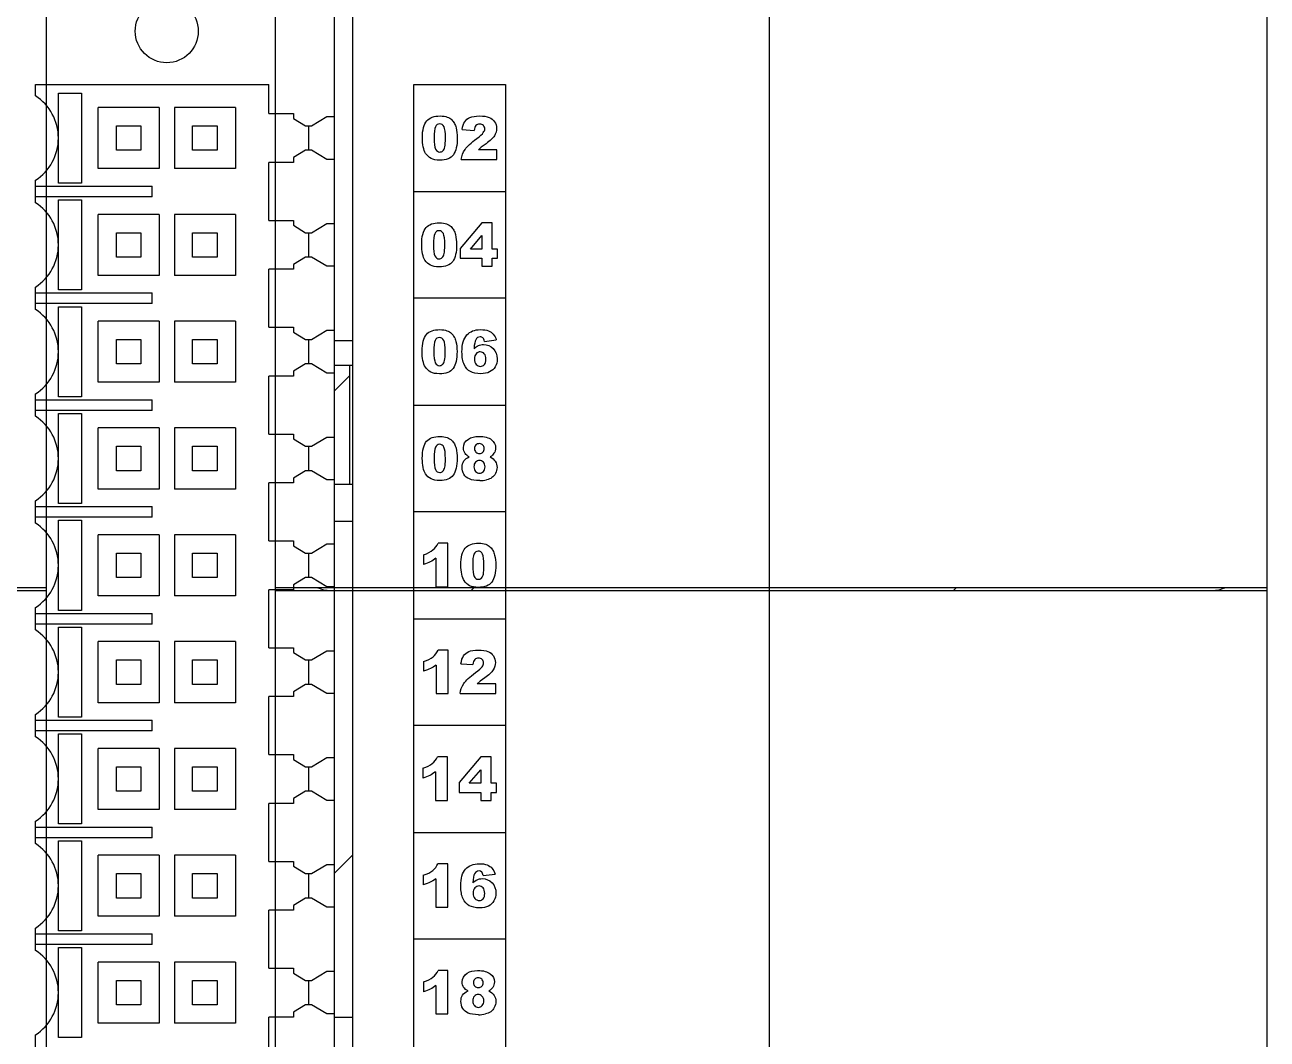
# Model space of a CAD drawing. Header units: millimetres. Extents: x 40 to 522, y -286 to 20.
# Drawn here: x 473.54 to 514.25, y -192.9 to -159.67 of the extents above; entities that cross this region are included whole.
import ezdxf

# ---------------------------------------------------------------- set-up
doc = ezdxf.new("R2010")
doc.units = ezdxf.units.MM

# ---------------------------------------------------------------- blocks, each defined once
blk = doc.blocks.new('MOD_AIV716')
at = {"linetype": 'Continuous'}
for p, q in [((135.935, 32.122), (135.935, 118.022)), ((121.685, 41.872), (121.685, 111.872)), ((122.285, 42.272), (122.285, 111.472)), ((111.885, 108.005), (111.885, 108.372)), ((111.885, 108.372), (119.535, 108.372)), ((119.535, 107.422), (119.535, 108.372)), ((124.285, 45.372), (124.285, 108.372)), ((124.285, 108.372), (127.285, 108.372)), ((127.285, 108.372), (127.285, 45.372)), ((112.635, 106.626), (112.635, 108.097)), ((112.635, 108.097), (113.387, 108.097)), ((113.387, 108.097), (113.387, 105.147)), ((113.935, 105.622), (113.935, 107.622)), ((115.935, 107.622), (113.935, 107.622)), ((115.935, 107.622), (115.935, 105.622)), ((116.435, 107.622), (116.435, 105.622)), ((118.435, 107.622), (116.435, 107.622)), ((118.435, 107.622), (118.435, 105.622)), ((119.535, 107.422), (120.335, 107.422)), ((120.335, 107.422), (120.335, 107.264)), ((120.335, 107.264), (120.738, 107.022)), ((120.935, 107.022), (121.435, 107.323)), ((121.435, 107.323), (121.685, 107.323)), ((114.535, 106.222), (114.535, 107.022)), ((114.535, 107.022), (115.335, 107.022)), ((115.335, 107.022), (115.335, 106.222)), ((117.035, 106.222), (117.035, 107.022)), ((117.035, 107.022), (117.835, 107.022)), ((117.835, 107.022), (117.835, 106.222)), ((120.738, 107.022), (120.935, 107.022)), ((120.835, 107.022), (120.835, 106.222)), ((125.868, 106.899), (126.258, 106.868)), ((112.635, 105.147), (112.635, 106.618)), ((126.492, 106.324), (126.399, 106.239)), ((126.649, 106.438), (126.492, 106.324)), ((115.335, 106.222), (114.535, 106.222)), ((117.835, 106.222), (117.035, 106.222)), ((120.738, 106.222), (120.335, 105.98)), ((120.335, 105.98), (120.335, 105.822)), ((120.935, 106.222), (120.738, 106.222)), ((121.435, 105.922), (120.935, 106.222)), ((121.685, 105.922), (121.435, 105.922)), ((125.84, 105.922), (127.007, 105.922)), ((127.007, 106.239), (126.399, 106.239)), ((127.007, 105.922), (127.007, 106.239)), ((115.935, 105.622), (113.935, 105.622)), ((118.435, 105.622), (116.435, 105.622)), ((119.535, 103.922), (119.535, 105.822)), ((120.335, 105.822), (119.535, 105.822)), ((111.885, 104.505), (111.885, 105.239)), ((111.885, 105.047), (115.71, 105.047)), ((113.387, 105.147), (112.635, 105.147)), ((115.71, 104.697), (115.71, 105.047)), ((115.71, 104.697), (111.885, 104.697)), ((124.285, 104.872), (127.285, 104.872)), ((112.635, 103.126), (112.635, 104.597)), ((112.635, 104.597), (113.387, 104.597)), ((113.387, 104.597), (113.387, 101.647)), ((113.935, 102.122), (113.935, 104.122)), ((115.935, 104.122), (113.935, 104.122)), ((115.935, 104.122), (115.935, 102.122)), ((116.435, 104.122), (116.435, 102.122)), ((118.435, 104.122), (116.435, 104.122)), ((118.435, 104.122), (118.435, 102.122)), ((119.535, 103.922), (120.335, 103.922)), ((120.335, 103.922), (120.335, 103.764)), ((120.935, 103.522), (121.435, 103.823)), ((121.435, 103.823), (121.685, 103.823)), ((126.514, 103.846), (125.806, 103.004)), ((126.853, 103.846), (126.514, 103.846)), ((126.853, 102.986), (126.853, 103.846)), ((114.535, 102.722), (114.535, 103.522)), ((114.535, 103.522), (115.335, 103.522)), ((115.335, 103.522), (115.335, 102.722)), ((117.035, 102.722), (117.035, 103.522)), ((117.035, 103.522), (117.835, 103.522)), ((117.835, 103.522), (117.835, 102.722)), ((120.335, 103.764), (120.738, 103.522)), ((120.738, 103.522), (120.935, 103.522)), ((120.835, 103.522), (120.835, 102.722)), ((126.139, 102.986), (126.514, 103.426)), ((126.514, 103.426), (126.514, 102.986)), ((112.635, 101.647), (112.635, 103.118)), ((115.335, 102.722), (114.535, 102.722)), ((117.835, 102.722), (117.035, 102.722)), ((120.738, 102.722), (120.335, 102.48)), ((120.935, 102.722), (120.738, 102.722)), ((121.435, 102.422), (120.935, 102.722)), ((125.806, 103.004), (125.806, 102.684)), ((125.806, 102.684), (126.514, 102.684)), ((126.514, 102.986), (126.139, 102.986)), ((126.514, 102.684), (126.514, 102.422)), ((127.029, 102.986), (126.853, 102.986)), ((126.853, 102.422), (126.853, 102.684)), ((126.853, 102.684), (127.029, 102.684)), ((127.029, 102.684), (127.029, 102.986)), ((119.535, 100.422), (119.535, 102.322)), ((120.335, 102.322), (119.535, 102.322)), ((120.335, 102.48), (120.335, 102.322)), ((121.685, 102.422), (121.435, 102.422)), ((126.514, 102.422), (126.853, 102.422)), ((115.935, 102.122), (113.935, 102.122)), ((118.435, 102.122), (116.435, 102.122)), ((111.885, 101.005), (111.885, 101.739)), ((111.885, 101.547), (115.71, 101.547)), ((113.387, 101.647), (112.635, 101.647)), ((115.71, 101.197), (115.71, 101.547)), ((115.71, 101.197), (111.885, 101.197)), ((112.635, 99.626), (112.635, 101.097)), ((112.635, 101.097), (113.387, 101.097)), ((113.387, 101.097), (113.387, 98.147)), ((127.285, 101.372), (124.285, 101.372)), ((113.935, 98.622), (113.935, 100.622)), ((115.935, 100.622), (113.935, 100.622)), ((115.935, 100.622), (115.935, 98.622)), ((116.435, 100.622), (116.435, 98.622)), ((118.435, 100.622), (116.435, 100.622)), ((118.435, 100.622), (118.435, 98.622)), ((119.535, 100.422), (120.335, 100.422)), ((120.335, 100.422), (120.335, 100.264)), ((120.335, 100.264), (120.738, 100.022)), ((120.935, 100.022), (121.435, 100.323)), ((121.435, 100.323), (121.685, 100.323)), ((114.535, 99.222), (114.535, 100.022)), ((114.535, 100.022), (115.335, 100.022)), ((115.335, 100.022), (115.335, 99.222)), ((117.035, 99.222), (117.035, 100.022)), ((117.035, 100.022), (117.835, 100.022)), ((117.835, 100.022), (117.835, 99.222)), ((120.738, 100.022), (120.935, 100.022)), ((120.835, 100.022), (120.835, 99.222)), ((122.285, 99.982), (121.685, 99.982)), ((126.599, 99.96), (126.986, 100.007)), ((112.635, 98.147), (112.635, 99.618)), ((115.335, 99.222), (114.535, 99.222)), ((117.835, 99.222), (117.035, 99.222)), ((120.738, 99.222), (120.335, 98.98)), ((120.335, 98.98), (120.335, 98.822)), ((120.935, 99.222), (120.738, 99.222)), ((121.435, 98.922), (120.935, 99.222)), ((121.685, 99.182), (122.285, 99.182)), ((122.185, 95.282), (122.185, 99.182)), ((115.935, 98.622), (113.935, 98.622)), ((118.435, 98.622), (116.435, 98.622)), ((119.535, 96.922), (119.535, 98.822)), ((120.335, 98.822), (119.535, 98.822)), ((121.685, 98.922), (121.435, 98.922)), ((121.685, 98.338), (122.185, 98.838)), ((111.885, 97.505), (111.885, 98.239)), ((113.387, 98.147), (112.635, 98.147)), ((111.885, 98.047), (115.71, 98.047)), ((115.71, 97.697), (115.71, 98.047)), ((124.285, 97.872), (127.285, 97.872)), ((115.71, 97.697), (111.885, 97.697)), ((112.635, 96.126), (112.635, 97.597)), ((112.635, 97.597), (113.387, 97.597)), ((113.387, 97.597), (113.387, 94.647)), ((113.935, 95.122), (113.935, 97.122)), ((115.935, 97.122), (113.935, 97.122)), ((115.935, 97.122), (115.935, 95.122)), ((116.435, 97.122), (116.435, 95.122)), ((118.435, 97.122), (116.435, 97.122)), ((118.435, 97.122), (118.435, 95.122)), ((119.535, 96.922), (120.335, 96.922)), ((120.335, 96.922), (120.335, 96.764)), ((114.535, 95.722), (114.535, 96.522)), ((114.535, 96.522), (115.335, 96.522)), ((115.335, 96.522), (115.335, 95.722)), ((117.035, 95.722), (117.035, 96.522)), ((117.035, 96.522), (117.835, 96.522)), ((117.835, 96.522), (117.835, 95.722)), ((120.335, 96.764), (120.738, 96.522)), ((120.738, 96.522), (120.935, 96.522)), ((120.835, 96.522), (120.835, 95.722)), ((120.935, 96.522), (121.435, 96.823)), ((121.435, 96.823), (121.685, 96.823)), ((112.635, 94.647), (112.635, 96.118)), ((115.335, 95.722), (114.535, 95.722)), ((117.835, 95.722), (117.035, 95.722)), ((120.738, 95.722), (120.335, 95.48)), ((120.935, 95.722), (120.738, 95.722)), ((121.435, 95.422), (120.935, 95.722)), ((119.535, 93.422), (119.535, 95.322)), ((120.335, 95.322), (119.535, 95.322)), ((120.335, 95.48), (120.335, 95.322)), ((121.685, 95.422), (121.435, 95.422)), ((121.685, 95.282), (122.285, 95.282)), ((115.935, 95.122), (113.935, 95.122)), ((118.435, 95.122), (116.435, 95.122)), ((111.885, 94.005), (111.885, 94.739)), ((111.885, 94.547), (115.71, 94.547)), ((113.387, 94.647), (112.635, 94.647)), ((115.71, 94.197), (115.71, 94.547)), ((115.71, 94.197), (111.885, 94.197)), ((112.635, 92.626), (112.635, 94.097)), ((112.635, 94.097), (113.387, 94.097)), ((113.387, 94.097), (113.387, 91.147)), ((121.685, 94.072), (122.285, 94.072)), ((127.285, 94.372), (124.285, 94.372)), ((113.935, 91.622), (113.935, 93.622)), ((115.935, 93.622), (113.935, 93.622)), ((115.935, 93.622), (115.935, 91.622)), ((116.435, 93.622), (116.435, 91.622)), ((118.435, 93.622), (116.435, 93.622)), ((118.435, 93.622), (118.435, 91.622)), ((119.535, 93.422), (120.335, 93.422)), ((120.335, 93.422), (120.335, 93.264)), ((120.335, 93.264), (120.738, 93.022)), ((120.935, 93.022), (121.435, 93.323)), ((121.435, 93.323), (121.685, 93.323)), ((125.403, 93.346), (125.081, 93.346)), ((125.403, 91.922), (125.403, 93.346)), ((114.535, 92.222), (114.535, 93.022)), ((114.535, 93.022), (115.335, 93.022)), ((115.335, 93.022), (115.335, 92.222)), ((117.035, 92.222), (117.035, 93.022)), ((117.035, 93.022), (117.835, 93.022)), ((117.835, 93.022), (117.835, 92.222)), ((120.738, 93.022), (120.935, 93.022)), ((120.835, 93.022), (120.835, 92.222)), ((124.601, 92.971), (124.601, 92.652)), ((125.009, 92.855), (125.009, 91.922)), ((112.635, 91.147), (112.635, 92.618)), ((115.335, 92.222), (114.535, 92.222)), ((117.835, 92.222), (117.035, 92.222)), ((120.738, 92.222), (120.335, 91.98)), ((120.935, 92.222), (120.738, 92.222)), ((121.435, 91.922), (120.935, 92.222)), ((115.935, 91.622), (113.935, 91.622)), ((118.435, 91.622), (116.435, 91.622)), ((119.535, 89.922), (119.535, 91.822)), ((120.335, 91.822), (119.535, 91.822)), ((120.335, 91.98), (120.335, 91.822)), ((121.685, 91.922), (121.435, 91.922)), ((125.009, 91.922), (125.403, 91.922)), ((111.885, 90.505), (111.885, 91.239)), ((111.885, 91.047), (115.71, 91.047)), ((113.387, 91.147), (112.635, 91.147)), ((115.71, 90.697), (115.71, 91.047)), ((124.285, 90.872), (127.285, 90.872)), ((115.71, 90.697), (111.885, 90.697)), ((112.635, 89.126), (112.635, 90.597)), ((112.635, 90.597), (113.387, 90.597)), ((113.387, 90.597), (113.387, 87.647)), ((113.935, 88.122), (113.935, 90.122)), ((115.935, 90.122), (113.935, 90.122)), ((115.935, 90.122), (115.935, 88.122)), ((116.435, 90.122), (116.435, 88.122)), ((118.435, 90.122), (116.435, 90.122)), ((118.435, 90.122), (118.435, 88.122)), ((119.535, 89.922), (120.335, 89.922)), ((120.335, 89.922), (120.335, 89.764)), ((120.335, 89.764), (120.738, 89.522)), ((120.935, 89.522), (121.435, 89.823)), ((121.435, 89.823), (121.685, 89.823)), ((125.406, 89.846), (125.084, 89.846)), ((125.406, 88.422), (125.406, 89.846)), ((114.535, 88.722), (114.535, 89.522)), ((114.535, 89.522), (115.335, 89.522)), ((115.335, 89.522), (115.335, 88.722)), ((117.035, 88.722), (117.035, 89.522)), ((117.035, 89.522), (117.835, 89.522)), ((117.835, 89.522), (117.835, 88.722)), ((120.738, 89.522), (120.935, 89.522)), ((120.835, 89.522), (120.835, 88.722)), ((124.603, 89.471), (124.603, 89.152)), ((125.012, 89.355), (125.012, 88.422)), ((125.829, 89.399), (126.218, 89.368)), ((112.635, 87.647), (112.635, 89.118)), ((126.453, 88.824), (126.36, 88.739)), ((126.61, 88.938), (126.453, 88.824)), ((115.335, 88.722), (114.535, 88.722)), ((117.835, 88.722), (117.035, 88.722)), ((120.738, 88.722), (120.335, 88.48)), ((120.335, 88.48), (120.335, 88.322)), ((120.935, 88.722), (120.738, 88.722)), ((121.435, 88.422), (120.935, 88.722)), ((121.685, 88.422), (121.435, 88.422)), ((125.012, 88.422), (125.406, 88.422)), ((125.8, 88.422), (126.967, 88.422)), ((126.967, 88.739), (126.36, 88.739)), ((126.967, 88.422), (126.967, 88.739)), ((115.935, 88.122), (113.935, 88.122)), ((118.435, 88.122), (116.435, 88.122)), ((119.535, 86.422), (119.535, 88.322)), ((120.335, 88.322), (119.535, 88.322)), ((111.885, 87.005), (111.885, 87.739)), ((111.885, 87.547), (115.71, 87.547)), ((113.387, 87.647), (112.635, 87.647)), ((115.71, 87.197), (115.71, 87.547)), ((115.71, 87.197), (111.885, 87.197)), ((127.285, 87.372), (124.285, 87.372)), ((112.635, 85.626), (112.635, 87.097)), ((112.635, 87.097), (113.387, 87.097)), ((113.387, 87.097), (113.387, 84.147)), ((113.935, 84.622), (113.935, 86.622)), ((115.935, 86.622), (113.935, 86.622)), ((115.935, 86.622), (115.935, 84.622)), ((116.435, 86.622), (116.435, 84.622)), ((118.435, 86.622), (116.435, 86.622)), ((118.435, 86.622), (118.435, 84.622)), ((119.535, 86.422), (120.335, 86.422)), ((120.335, 86.422), (120.335, 86.264)), ((120.935, 86.022), (121.435, 86.323)), ((121.435, 86.323), (121.685, 86.323)), ((125.383, 86.346), (125.061, 86.346)), ((125.383, 84.922), (125.383, 86.346)), ((126.475, 86.346), (125.766, 85.504)), ((126.814, 86.346), (126.475, 86.346)), ((126.814, 85.486), (126.814, 86.346)), ((114.535, 85.222), (114.535, 86.022)), ((114.535, 86.022), (115.335, 86.022)), ((115.335, 86.022), (115.335, 85.222)), ((117.035, 85.222), (117.035, 86.022)), ((117.035, 86.022), (117.835, 86.022)), ((117.835, 86.022), (117.835, 85.222)), ((120.335, 86.264), (120.738, 86.022)), ((120.738, 86.022), (120.935, 86.022)), ((120.835, 86.022), (120.835, 85.222)), ((124.581, 85.971), (124.581, 85.652)), ((126.099, 85.486), (126.475, 85.926)), ((126.475, 85.926), (126.475, 85.486)), ((112.635, 84.147), (112.635, 85.618)), ((124.99, 85.855), (124.99, 84.922)), ((125.766, 85.504), (125.766, 85.184)), ((115.335, 85.222), (114.535, 85.222)), ((117.835, 85.222), (117.035, 85.222)), ((120.738, 85.222), (120.335, 84.98)), ((120.935, 85.222), (120.738, 85.222)), ((121.435, 84.922), (120.935, 85.222)), ((125.766, 85.184), (126.475, 85.184)), ((126.475, 85.486), (126.099, 85.486)), ((126.475, 85.184), (126.475, 84.922)), ((126.989, 85.486), (126.814, 85.486)), ((126.814, 85.184), (126.989, 85.184)), ((126.814, 84.922), (126.814, 85.184)), ((126.989, 85.184), (126.989, 85.486)), ((120.335, 84.822), (119.535, 84.822)), ((119.535, 82.922), (119.535, 84.822)), ((120.335, 84.98), (120.335, 84.822)), ((121.685, 84.922), (121.435, 84.922)), ((124.99, 84.922), (125.383, 84.922)), ((126.475, 84.922), (126.814, 84.922)), ((115.935, 84.622), (113.935, 84.622)), ((118.435, 84.622), (116.435, 84.622)), ((111.885, 83.505), (111.885, 84.239)), ((111.885, 84.047), (115.71, 84.047)), ((113.387, 84.147), (112.635, 84.147)), ((115.71, 83.697), (115.71, 84.047)), ((124.285, 83.872), (127.285, 83.872)), ((115.71, 83.697), (111.885, 83.697)), ((112.635, 82.126), (112.635, 83.597)), ((112.635, 83.597), (113.387, 83.597)), ((113.387, 83.597), (113.387, 80.647)), ((113.935, 81.122), (113.935, 83.122)), ((115.935, 83.122), (113.935, 83.122)), ((115.935, 83.122), (115.935, 81.122)), ((116.435, 83.122), (116.435, 81.122)), ((118.435, 83.122), (116.435, 83.122)), ((118.435, 83.122), (118.435, 81.122)), ((121.685, 82.533), (122.285, 83.133)), ((119.535, 82.922), (120.335, 82.922)), ((120.335, 82.922), (120.335, 82.764)), ((120.335, 82.764), (120.738, 82.522)), ((120.935, 82.522), (121.435, 82.823)), ((121.435, 82.823), (121.685, 82.823)), ((125.397, 82.846), (125.075, 82.846)), ((125.397, 81.422), (125.397, 82.846)), ((114.535, 82.522), (115.335, 82.522)), ((114.535, 81.722), (114.535, 82.522)), ((115.335, 82.522), (115.335, 81.722)), ((117.035, 82.522), (117.835, 82.522)), ((117.035, 81.722), (117.035, 82.522)), ((117.835, 82.522), (117.835, 81.722)), ((120.738, 82.522), (120.935, 82.522)), ((120.835, 82.522), (120.835, 81.722)), ((124.595, 82.471), (124.595, 82.152)), ((125.004, 82.355), (125.004, 81.422)), ((126.559, 82.46), (126.946, 82.507)), ((112.635, 80.647), (112.635, 82.118)), ((115.335, 81.722), (114.535, 81.722)), ((117.835, 81.722), (117.035, 81.722)), ((120.738, 81.722), (120.335, 81.48)), ((120.335, 81.48), (120.335, 81.322)), ((120.935, 81.722), (120.738, 81.722)), ((121.435, 81.422), (120.935, 81.722)), ((115.935, 81.122), (113.935, 81.122)), ((118.435, 81.122), (116.435, 81.122)), ((120.335, 81.322), (119.535, 81.322)), ((119.535, 79.422), (119.535, 81.322)), ((121.685, 81.422), (121.435, 81.422)), ((125.004, 81.422), (125.397, 81.422)), ((111.885, 80.005), (111.885, 80.739)), ((113.387, 80.647), (112.635, 80.647)), ((111.885, 80.547), (115.71, 80.547)), ((115.71, 80.197), (115.71, 80.547)), ((127.285, 80.372), (124.285, 80.372)), ((115.71, 80.197), (111.885, 80.197)), ((112.635, 80.097), (113.387, 80.097)), ((112.635, 78.626), (112.635, 80.097)), ((113.387, 80.097), (113.387, 77.147)), ((115.935, 79.622), (113.935, 79.622)), ((113.935, 77.622), (113.935, 79.622)), ((115.935, 79.622), (115.935, 77.622)), ((118.435, 79.622), (116.435, 79.622)), ((116.435, 79.622), (116.435, 77.622)), ((118.435, 79.622), (118.435, 77.622)), ((119.535, 79.422), (120.335, 79.422)), ((120.335, 79.422), (120.335, 79.264)), ((114.535, 79.022), (115.335, 79.022)), ((114.535, 78.222), (114.535, 79.022)), ((115.335, 79.022), (115.335, 78.222)), ((117.035, 79.022), (117.835, 79.022)), ((117.035, 78.222), (117.035, 79.022)), ((117.835, 79.022), (117.835, 78.222)), ((120.335, 79.264), (120.738, 79.022)), ((120.738, 79.022), (120.935, 79.022)), ((120.835, 79.022), (120.835, 78.222)), ((120.935, 79.022), (121.435, 79.323)), ((121.435, 79.323), (121.685, 79.323)), ((125.403, 79.346), (125.081, 79.346)), ((125.403, 77.922), (125.403, 79.346)), ((112.635, 77.147), (112.635, 78.618)), ((124.601, 78.971), (124.601, 78.652)), ((125.009, 78.855), (125.009, 77.922)), ((115.335, 78.222), (114.535, 78.222)), ((117.835, 78.222), (117.035, 78.222)), ((120.738, 78.222), (120.335, 77.98)), ((120.935, 78.222), (120.738, 78.222)), ((121.435, 77.922), (120.935, 78.222)), ((120.335, 77.822), (119.535, 77.822)), ((119.535, 75.922), (119.535, 77.822)), ((120.335, 77.98), (120.335, 77.822)), ((121.685, 77.922), (121.435, 77.922)), ((121.685, 77.822), (122.285, 77.822)), ((121.685, 77.822), (122.285, 77.822)), ((125.009, 77.922), (125.403, 77.922)), ((115.935, 77.622), (113.935, 77.622)), ((118.435, 77.622), (116.435, 77.622)), ((111.885, 76.505), (111.885, 77.239)), ((113.387, 77.147), (112.635, 77.147))]:
    blk.add_line(p, q, dxfattribs=at)
blk.add_circle((116.185, 110.122), 1.033, dxfattribs=at)
for centre, radius, start, end in [((110.985, 106.622), 1.65, 303.0557, 56.9443), ((110.985, 103.122), 1.65, 303.0557, 56.9443), ((110.985, 99.622), 1.65, 303.0557, 56.9443), ((110.985, 96.122), 1.65, 303.0557, 56.9443), ((126.445, 96.469), 1.071, 270.0061, 282.0044), ((110.985, 92.622), 1.65, 303.0557, 56.9443), ((110.985, 89.122), 1.65, 303.0557, 56.9443), ((110.985, 85.622), 1.65, 303.0557, 56.9443), ((110.985, 82.122), 1.65, 303.0557, 56.9443), ((110.985, 78.622), 1.65, 303.0557, 56.9443), ((126.405, 78.969), 1.071, 270.0061, 282.0044)]:
    blk.add_arc(centre, radius, start, end, dxfattribs=at)
for points in [[(124.564, 106.628), (124.564, 106.894), (124.612, 107.08), (124.707, 107.187)], [(124.707, 107.187), (124.803, 107.293), (124.949, 107.346), (125.145, 107.346)], [(125.132, 107.087), (125.067, 107.087), (125.021, 107.054), (124.993, 106.989)], [(125.273, 106.991), (125.242, 107.055), (125.195, 107.087), (125.132, 107.087)], [(125.145, 107.346), (125.239, 107.346), (125.316, 107.334), (125.377, 107.311)], [(125.377, 107.311), (125.438, 107.288), (125.487, 107.257), (125.526, 107.22)], [(125.526, 107.22), (125.564, 107.183), (125.593, 107.144), (125.615, 107.103)], [(125.615, 107.103), (125.637, 107.062), (125.655, 107.014), (125.669, 106.96)], [(125.868, 106.899), (125.884, 107.008), (125.911, 107.094), (125.952, 107.156)], [(125.952, 107.156), (125.992, 107.216), (126.05, 107.264), (126.124, 107.297)], [(126.124, 107.297), (126.199, 107.329), (126.301, 107.346), (126.433, 107.346)], [(126.443, 107.08), (126.394, 107.08), (126.353, 107.064), (126.321, 107.033)], [(126.433, 107.346), (126.569, 107.346), (126.675, 107.33), (126.752, 107.299)], [(126.562, 107.034), (126.53, 107.065), (126.491, 107.08), (126.443, 107.08)], [(126.752, 107.299), (126.828, 107.268), (126.887, 107.22), (126.931, 107.155)], [(126.931, 107.155), (126.975, 107.09), (126.997, 107.019), (126.997, 106.939)], [(124.993, 106.989), (124.964, 106.924), (124.95, 106.803), (124.95, 106.627)], [(125.321, 106.617), (125.321, 106.802), (125.305, 106.927), (125.273, 106.991)], [(125.669, 106.96), (125.695, 106.854), (125.708, 106.746), (125.708, 106.633)], [(126.321, 107.033), (126.289, 107.002), (126.268, 106.946), (126.258, 106.868)], [(126.343, 106.607), (126.457, 106.691), (126.529, 106.756), (126.561, 106.8)], [(126.561, 106.8), (126.593, 106.844), (126.609, 106.885), (126.609, 106.925)], [(126.609, 106.925), (126.609, 106.967), (126.593, 107.003), (126.562, 107.034)], [(126.922, 106.694), (126.872, 106.616), (126.781, 106.531), (126.649, 106.438)], [(126.997, 106.939), (126.997, 106.853), (126.971, 106.771), (126.922, 106.694)], [(124.592, 106.331), (124.572, 106.421), (124.564, 106.519), (124.564, 106.628)], [(124.67, 106.12), (124.636, 106.172), (124.611, 106.241), (124.592, 106.331)], [(124.95, 106.627), (124.95, 106.449), (124.965, 106.326), (124.996, 106.261)], [(125.236, 106.205), (125.265, 106.233), (125.287, 106.277), (125.3, 106.337)], [(125.3, 106.337), (125.313, 106.396), (125.321, 106.49), (125.321, 106.617)], [(125.708, 106.633), (125.708, 106.379), (125.665, 106.193), (125.579, 106.075)], [(125.961, 106.247), (126.029, 106.348), (126.156, 106.469), (126.343, 106.607)], [(124.849, 105.955), (124.777, 105.992), (124.717, 106.048), (124.67, 106.12)], [(125.135, 105.899), (125.016, 105.899), (124.922, 105.918), (124.849, 105.955)], [(124.996, 106.261), (125.028, 106.196), (125.074, 106.164), (125.134, 106.164)], [(125.134, 106.164), (125.173, 106.164), (125.207, 106.177), (125.236, 106.205)], [(125.579, 106.075), (125.493, 105.957), (125.345, 105.899), (125.135, 105.899)], [(125.84, 105.922), (125.853, 106.037), (125.893, 106.146), (125.961, 106.247)], [(124.685, 103.687), (124.78, 103.793), (124.926, 103.846), (125.123, 103.846)], [(125.123, 103.846), (125.217, 103.846), (125.294, 103.834), (125.355, 103.811)], [(124.541, 103.128), (124.541, 103.394), (124.589, 103.58), (124.685, 103.687)], [(124.97, 103.489), (124.942, 103.424), (124.927, 103.303), (124.927, 103.127)], [(125.11, 103.587), (125.045, 103.587), (124.999, 103.554), (124.97, 103.489)], [(125.251, 103.491), (125.219, 103.555), (125.173, 103.587), (125.11, 103.587)], [(125.299, 103.117), (125.299, 103.302), (125.282, 103.427), (125.251, 103.491)], [(125.355, 103.811), (125.415, 103.788), (125.465, 103.757), (125.503, 103.72)], [(125.503, 103.72), (125.541, 103.683), (125.571, 103.644), (125.593, 103.603)], [(125.593, 103.603), (125.615, 103.562), (125.633, 103.514), (125.646, 103.46)], [(125.646, 103.46), (125.672, 103.354), (125.685, 103.246), (125.685, 103.133)], [(124.569, 102.831), (124.55, 102.921), (124.541, 103.019), (124.541, 103.128)], [(124.927, 103.127), (124.927, 102.949), (124.942, 102.826), (124.974, 102.761)], [(125.278, 102.837), (125.291, 102.896), (125.299, 102.99), (125.299, 103.117)], [(125.685, 103.133), (125.685, 102.879), (125.642, 102.693), (125.557, 102.575)], [(124.648, 102.62), (124.614, 102.672), (124.588, 102.741), (124.569, 102.831)], [(124.827, 102.455), (124.754, 102.492), (124.694, 102.548), (124.648, 102.62)], [(124.974, 102.761), (125.006, 102.696), (125.051, 102.664), (125.112, 102.664)], [(125.112, 102.664), (125.151, 102.664), (125.185, 102.677), (125.214, 102.705)], [(125.214, 102.705), (125.242, 102.733), (125.264, 102.777), (125.278, 102.837)], [(125.112, 102.399), (124.994, 102.399), (124.9, 102.418), (124.827, 102.455)], [(125.557, 102.575), (125.471, 102.457), (125.323, 102.399), (125.112, 102.399)], [(124.555, 99.628), (124.555, 99.894), (124.603, 100.08), (124.699, 100.187)], [(124.699, 100.187), (124.794, 100.293), (124.94, 100.346), (125.137, 100.346)], [(125.137, 100.346), (125.23, 100.346), (125.308, 100.334), (125.369, 100.311)], [(125.369, 100.311), (125.429, 100.288), (125.479, 100.257), (125.517, 100.22)], [(125.517, 100.22), (125.555, 100.183), (125.585, 100.144), (125.607, 100.103)], [(125.862, 99.615), (125.862, 99.867), (125.914, 100.052), (126.021, 100.17)], [(126.021, 100.17), (126.127, 100.287), (126.274, 100.346), (126.463, 100.346)], [(126.463, 100.346), (126.574, 100.346), (126.662, 100.333), (126.727, 100.307)], [(126.727, 100.307), (126.792, 100.281), (126.845, 100.244), (126.888, 100.194)], [(126.888, 100.194), (126.93, 100.145), (126.963, 100.082), (126.986, 100.007)], [(124.984, 99.989), (124.955, 99.924), (124.941, 99.803), (124.941, 99.627)], [(125.123, 100.087), (125.059, 100.087), (125.013, 100.054), (124.984, 99.989)], [(125.265, 99.991), (125.233, 100.055), (125.186, 100.087), (125.123, 100.087)], [(125.313, 99.617), (125.313, 99.802), (125.296, 99.927), (125.265, 99.991)], [(125.607, 100.103), (125.629, 100.062), (125.647, 100.014), (125.66, 99.96)], [(125.66, 99.96), (125.686, 99.854), (125.699, 99.746), (125.699, 99.633)], [(126.312, 100.012), (126.287, 99.966), (126.268, 99.868), (126.256, 99.718)], [(126.256, 99.718), (126.302, 99.765), (126.35, 99.799), (126.399, 99.822)], [(126.459, 100.108), (126.396, 100.108), (126.347, 100.075), (126.312, 100.012)], [(126.399, 99.822), (126.448, 99.845), (126.504, 99.856), (126.569, 99.856)], [(126.547, 100.074), (126.523, 100.096), (126.494, 100.108), (126.459, 100.108)], [(126.599, 99.96), (126.588, 100.013), (126.571, 100.051), (126.547, 100.074)], [(126.569, 99.856), (126.693, 99.856), (126.799, 99.811), (126.885, 99.722)], [(124.583, 99.331), (124.564, 99.421), (124.555, 99.519), (124.555, 99.628)], [(124.941, 99.627), (124.941, 99.449), (124.956, 99.326), (124.988, 99.261)], [(125.292, 99.337), (125.305, 99.396), (125.313, 99.49), (125.313, 99.617)], [(125.699, 99.633), (125.699, 99.379), (125.656, 99.193), (125.571, 99.075)], [(125.937, 99.198), (125.886, 99.303), (125.862, 99.442), (125.862, 99.615)], [(126.324, 99.556), (126.288, 99.515), (126.269, 99.458), (126.269, 99.384)], [(126.269, 99.384), (126.269, 99.307), (126.289, 99.248), (126.327, 99.205)], [(126.46, 99.616), (126.406, 99.616), (126.36, 99.596), (126.324, 99.556)], [(126.593, 99.553), (126.557, 99.595), (126.513, 99.616), (126.46, 99.616)], [(126.647, 99.373), (126.647, 99.451), (126.629, 99.512), (126.593, 99.553)], [(126.595, 99.199), (126.629, 99.238), (126.647, 99.296), (126.647, 99.373)], [(126.885, 99.722), (126.971, 99.633), (127.015, 99.52), (127.015, 99.384)], [(127.015, 99.384), (127.015, 99.291), (126.993, 99.207), (126.949, 99.131)], [(124.661, 99.12), (124.628, 99.172), (124.602, 99.241), (124.583, 99.331)], [(124.841, 98.955), (124.768, 98.992), (124.708, 99.048), (124.661, 99.12)], [(125.126, 98.899), (125.008, 98.899), (124.913, 98.918), (124.841, 98.955)], [(124.988, 99.261), (125.019, 99.196), (125.065, 99.164), (125.125, 99.164)], [(125.125, 99.164), (125.165, 99.164), (125.199, 99.177), (125.228, 99.205)], [(125.571, 99.075), (125.484, 98.957), (125.336, 98.899), (125.126, 98.899)], [(125.228, 99.205), (125.256, 99.233), (125.278, 99.277), (125.292, 99.337)], [(126.14, 98.97), (126.056, 99.018), (125.988, 99.093), (125.937, 99.198)], [(126.478, 98.899), (126.337, 98.899), (126.225, 98.922), (126.14, 98.97)], [(126.327, 99.205), (126.365, 99.162), (126.412, 99.141), (126.467, 99.141)], [(126.467, 99.141), (126.518, 99.141), (126.561, 99.16), (126.595, 99.199)], [(126.768, 98.957), (126.691, 98.919), (126.594, 98.899), (126.478, 98.899)], [(126.949, 99.131), (126.905, 99.054), (126.845, 98.996), (126.768, 98.957)], [(124.561, 96.128), (124.561, 96.394), (124.609, 96.58), (124.704, 96.687)], [(124.704, 96.687), (124.8, 96.793), (124.946, 96.846), (125.143, 96.846)], [(125.129, 96.587), (125.064, 96.587), (125.018, 96.554), (124.99, 96.489)], [(125.271, 96.491), (125.239, 96.555), (125.192, 96.587), (125.129, 96.587)], [(125.143, 96.846), (125.236, 96.846), (125.313, 96.834), (125.375, 96.811)], [(125.375, 96.811), (125.435, 96.788), (125.484, 96.757), (125.523, 96.72)], [(125.523, 96.72), (125.561, 96.683), (125.59, 96.644), (125.612, 96.603)], [(125.612, 96.603), (125.634, 96.562), (125.653, 96.514), (125.666, 96.46)], [(125.908, 96.473), (125.908, 96.589), (125.963, 96.686), (126.074, 96.76)], [(126.074, 96.76), (126.16, 96.818), (126.273, 96.846), (126.415, 96.846)], [(126.318, 96.565), (126.289, 96.535), (126.274, 96.497), (126.274, 96.45)], [(126.434, 96.609), (126.386, 96.609), (126.348, 96.594), (126.318, 96.565)], [(126.415, 96.846), (126.602, 96.846), (126.739, 96.81), (126.829, 96.739)], [(126.548, 96.563), (126.518, 96.594), (126.48, 96.609), (126.434, 96.609)], [(126.593, 96.446), (126.593, 96.494), (126.578, 96.533), (126.548, 96.563)], [(126.829, 96.739), (126.919, 96.668), (126.964, 96.578), (126.964, 96.47)], [(124.589, 95.831), (124.57, 95.921), (124.561, 96.019), (124.561, 96.128)], [(124.99, 96.489), (124.961, 96.424), (124.947, 96.303), (124.947, 96.127)], [(124.947, 96.127), (124.947, 95.949), (124.962, 95.826), (124.994, 95.761)], [(125.318, 96.117), (125.318, 96.302), (125.302, 96.427), (125.271, 96.491)], [(125.297, 95.837), (125.311, 95.896), (125.318, 95.99), (125.318, 96.117)], [(125.705, 96.133), (125.705, 95.879), (125.662, 95.693), (125.576, 95.575)], [(125.666, 96.46), (125.692, 96.354), (125.705, 96.246), (125.705, 96.133)], [(125.966, 96.284), (125.928, 96.338), (125.908, 96.401), (125.908, 96.473)], [(125.923, 96.042), (125.961, 96.099), (126.019, 96.143), (126.099, 96.175)], [(126.099, 96.175), (126.038, 96.207), (125.993, 96.244), (125.966, 96.284)], [(126.274, 96.45), (126.274, 96.401), (126.289, 96.362), (126.319, 96.332)], [(126.319, 96.332), (126.35, 96.303), (126.39, 96.289), (126.44, 96.289)], [(126.44, 96.289), (126.484, 96.289), (126.522, 96.303), (126.55, 96.332)], [(126.55, 96.332), (126.579, 96.361), (126.593, 96.399), (126.593, 96.446)], [(126.91, 96.293), (126.883, 96.252), (126.841, 96.213), (126.784, 96.175)], [(126.784, 96.175), (126.86, 96.139), (126.916, 96.09), (126.953, 96.031)], [(126.964, 96.47), (126.964, 96.407), (126.946, 96.348), (126.91, 96.293)], [(124.667, 95.62), (124.634, 95.672), (124.608, 95.741), (124.589, 95.831)], [(124.994, 95.761), (125.025, 95.696), (125.071, 95.664), (125.131, 95.664)], [(125.131, 95.664), (125.17, 95.664), (125.205, 95.677), (125.233, 95.705)], [(125.233, 95.705), (125.262, 95.733), (125.284, 95.777), (125.297, 95.837)], [(125.865, 95.834), (125.865, 95.916), (125.885, 95.985), (125.923, 96.042)], [(125.926, 95.605), (125.886, 95.674), (125.865, 95.75), (125.865, 95.834)], [(126.307, 96.002), (126.27, 95.964), (126.253, 95.912), (126.253, 95.847)], [(126.253, 95.847), (126.253, 95.785), (126.271, 95.735), (126.309, 95.695)], [(126.434, 96.059), (126.385, 96.059), (126.343, 96.04), (126.307, 96.002)], [(126.309, 95.695), (126.347, 95.656), (126.39, 95.637), (126.438, 95.637)], [(126.562, 96), (126.525, 96.039), (126.482, 96.059), (126.434, 96.059)], [(126.438, 95.637), (126.484, 95.637), (126.526, 95.656), (126.563, 95.697)], [(126.619, 95.848), (126.619, 95.909), (126.6, 95.96), (126.562, 96)], [(126.563, 95.697), (126.6, 95.737), (126.619, 95.787), (126.619, 95.848)], [(126.953, 96.031), (126.99, 95.971), (127.01, 95.905), (127.01, 95.832)], [(127.01, 95.832), (127.01, 95.761), (126.993, 95.696), (126.961, 95.635)], [(124.847, 95.455), (124.774, 95.492), (124.714, 95.548), (124.667, 95.62)], [(125.132, 95.399), (125.014, 95.399), (124.919, 95.418), (124.847, 95.455)], [(125.576, 95.575), (125.49, 95.457), (125.342, 95.399), (125.132, 95.399)], [(126.105, 95.451), (126.027, 95.485), (125.967, 95.537), (125.926, 95.605)], [(126.445, 95.399), (126.296, 95.399), (126.183, 95.417), (126.105, 95.451)], [(126.843, 95.495), (126.796, 95.462), (126.737, 95.437), (126.668, 95.422)], [(126.961, 95.635), (126.928, 95.574), (126.889, 95.527), (126.843, 95.495)], [(124.909, 93.125), (124.982, 93.184), (125.039, 93.258), (125.081, 93.346)], [(125.969, 93.187), (126.065, 93.293), (126.211, 93.346), (126.407, 93.346)], [(126.407, 93.346), (126.501, 93.346), (126.578, 93.334), (126.639, 93.311)], [(126.639, 93.311), (126.7, 93.288), (126.749, 93.257), (126.788, 93.22)], [(124.601, 92.971), (124.732, 93.013), (124.836, 93.065), (124.909, 93.125)], [(125.009, 92.855), (124.945, 92.807), (124.883, 92.768), (124.824, 92.738)], [(125.826, 92.628), (125.826, 92.894), (125.874, 93.08), (125.969, 93.187)], [(126.255, 92.989), (126.226, 92.924), (126.212, 92.803), (126.212, 92.627)], [(126.394, 93.087), (126.329, 93.087), (126.283, 93.054), (126.255, 92.989)], [(126.535, 92.991), (126.504, 93.055), (126.457, 93.087), (126.394, 93.087)], [(126.583, 92.617), (126.583, 92.802), (126.567, 92.927), (126.535, 92.991)], [(126.788, 93.22), (126.826, 93.183), (126.855, 93.144), (126.877, 93.103)], [(126.877, 93.103), (126.899, 93.062), (126.917, 93.014), (126.931, 92.96)], [(126.931, 92.96), (126.957, 92.854), (126.97, 92.746), (126.97, 92.633)], [(124.824, 92.738), (124.765, 92.707), (124.69, 92.679), (124.601, 92.652)], [(125.854, 92.331), (125.834, 92.421), (125.826, 92.519), (125.826, 92.628)], [(126.212, 92.627), (126.212, 92.449), (126.227, 92.326), (126.258, 92.261)], [(126.562, 92.337), (126.576, 92.396), (126.583, 92.49), (126.583, 92.617)], [(126.97, 92.633), (126.97, 92.379), (126.927, 92.193), (126.841, 92.075)], [(125.932, 92.12), (125.898, 92.172), (125.873, 92.241), (125.854, 92.331)], [(126.111, 91.955), (126.039, 91.992), (125.979, 92.048), (125.932, 92.12)], [(126.258, 92.261), (126.29, 92.196), (126.336, 92.164), (126.396, 92.164)], [(126.396, 92.164), (126.435, 92.164), (126.469, 92.177), (126.498, 92.205)], [(126.841, 92.075), (126.755, 91.957), (126.607, 91.899), (126.397, 91.899)], [(126.498, 92.205), (126.527, 92.233), (126.549, 92.277), (126.562, 92.337)], [(126.397, 91.899), (126.279, 91.899), (126.184, 91.918), (126.111, 91.955)], [(124.603, 89.471), (124.735, 89.513), (124.838, 89.565), (124.912, 89.625)], [(124.912, 89.625), (124.985, 89.684), (125.042, 89.758), (125.084, 89.846)], [(125.829, 89.399), (125.844, 89.508), (125.872, 89.594), (125.912, 89.656)], [(125.912, 89.656), (125.953, 89.716), (126.01, 89.764), (126.085, 89.797)], [(126.085, 89.797), (126.159, 89.829), (126.261, 89.846), (126.393, 89.846)], [(126.404, 89.58), (126.354, 89.58), (126.313, 89.564), (126.282, 89.533)], [(126.393, 89.846), (126.53, 89.846), (126.636, 89.83), (126.712, 89.799)], [(126.522, 89.534), (126.491, 89.565), (126.451, 89.58), (126.404, 89.58)], [(126.712, 89.799), (126.788, 89.768), (126.848, 89.72), (126.892, 89.655)], [(126.892, 89.655), (126.936, 89.59), (126.957, 89.519), (126.957, 89.439)], [(124.827, 89.238), (124.768, 89.207), (124.693, 89.179), (124.603, 89.152)], [(125.012, 89.355), (124.948, 89.307), (124.886, 89.268), (124.827, 89.238)], [(126.282, 89.533), (126.25, 89.502), (126.229, 89.446), (126.218, 89.368)], [(126.303, 89.107), (126.417, 89.191), (126.49, 89.256), (126.522, 89.3)], [(126.57, 89.425), (126.57, 89.467), (126.554, 89.503), (126.522, 89.534)], [(126.522, 89.3), (126.554, 89.344), (126.57, 89.385), (126.57, 89.425)], [(126.882, 89.194), (126.832, 89.116), (126.742, 89.031), (126.61, 88.938)], [(126.957, 89.439), (126.957, 89.353), (126.932, 89.271), (126.882, 89.194)], [(125.921, 88.747), (125.989, 88.848), (126.116, 88.969), (126.303, 89.107)], [(125.8, 88.422), (125.813, 88.537), (125.854, 88.646), (125.921, 88.747)], [(124.89, 86.125), (124.962, 86.184), (125.019, 86.258), (125.061, 86.346)], [(124.581, 85.971), (124.713, 86.013), (124.816, 86.065), (124.89, 86.125)], [(124.805, 85.738), (124.745, 85.707), (124.671, 85.679), (124.581, 85.652)], [(124.99, 85.855), (124.926, 85.807), (124.864, 85.768), (124.805, 85.738)], [(124.903, 82.625), (124.976, 82.684), (125.033, 82.758), (125.075, 82.846)], [(125.822, 82.115), (125.822, 82.367), (125.875, 82.552), (125.981, 82.67)], [(125.981, 82.67), (126.088, 82.787), (126.235, 82.846), (126.424, 82.846)], [(126.424, 82.846), (126.534, 82.846), (126.622, 82.833), (126.687, 82.807)], [(126.687, 82.807), (126.752, 82.781), (126.806, 82.744), (126.848, 82.694)], [(126.848, 82.694), (126.891, 82.645), (126.923, 82.582), (126.946, 82.507)], [(124.595, 82.471), (124.727, 82.513), (124.83, 82.565), (124.903, 82.625)], [(125.004, 82.355), (124.94, 82.307), (124.878, 82.268), (124.819, 82.238)], [(126.272, 82.512), (126.247, 82.466), (126.228, 82.368), (126.216, 82.218)], [(126.216, 82.218), (126.262, 82.265), (126.31, 82.299), (126.36, 82.322)], [(126.42, 82.608), (126.357, 82.608), (126.307, 82.575), (126.272, 82.512)], [(126.36, 82.322), (126.408, 82.345), (126.465, 82.356), (126.53, 82.356)], [(126.507, 82.574), (126.484, 82.596), (126.454, 82.608), (126.42, 82.608)], [(126.559, 82.46), (126.549, 82.513), (126.532, 82.551), (126.507, 82.574)], [(126.53, 82.356), (126.654, 82.356), (126.76, 82.311), (126.846, 82.222)], [(124.819, 82.238), (124.759, 82.207), (124.685, 82.179), (124.595, 82.152)], [(125.897, 81.698), (125.847, 81.803), (125.822, 81.942), (125.822, 82.115)], [(126.284, 82.056), (126.248, 82.015), (126.23, 81.958), (126.23, 81.884)], [(126.23, 81.884), (126.23, 81.807), (126.249, 81.748), (126.287, 81.705)], [(126.421, 82.116), (126.366, 82.116), (126.321, 82.096), (126.284, 82.056)], [(126.553, 82.053), (126.517, 82.095), (126.473, 82.116), (126.421, 82.116)], [(126.607, 81.873), (126.607, 81.951), (126.589, 82.012), (126.553, 82.053)], [(126.556, 81.699), (126.59, 81.738), (126.607, 81.796), (126.607, 81.873)], [(126.846, 82.222), (126.932, 82.133), (126.976, 82.02), (126.976, 81.884)], [(126.976, 81.884), (126.976, 81.791), (126.954, 81.707), (126.91, 81.631)], [(126.101, 81.47), (126.016, 81.518), (125.948, 81.593), (125.897, 81.698)], [(126.438, 81.399), (126.298, 81.399), (126.185, 81.422), (126.101, 81.47)], [(126.287, 81.705), (126.325, 81.662), (126.372, 81.641), (126.427, 81.641)], [(126.427, 81.641), (126.478, 81.641), (126.521, 81.66), (126.556, 81.699)], [(126.728, 81.457), (126.651, 81.419), (126.554, 81.399), (126.438, 81.399)], [(126.91, 81.631), (126.866, 81.554), (126.806, 81.496), (126.728, 81.457)], [(124.601, 78.971), (124.732, 79.013), (124.836, 79.065), (124.909, 79.125)], [(124.909, 79.125), (124.982, 79.184), (125.039, 79.258), (125.081, 79.346)], [(125.869, 78.973), (125.869, 79.089), (125.923, 79.186), (126.034, 79.26)], [(126.034, 79.26), (126.12, 79.318), (126.234, 79.346), (126.375, 79.346)], [(126.279, 79.065), (126.249, 79.035), (126.235, 78.997), (126.235, 78.95)], [(126.394, 79.109), (126.346, 79.109), (126.308, 79.094), (126.279, 79.065)], [(126.375, 79.346), (126.562, 79.346), (126.7, 79.31), (126.789, 79.239)], [(126.508, 79.063), (126.478, 79.094), (126.44, 79.109), (126.394, 79.109)], [(126.554, 78.946), (126.554, 78.994), (126.538, 79.033), (126.508, 79.063)], [(126.789, 79.239), (126.879, 79.168), (126.924, 79.078), (126.924, 78.97)], [(124.824, 78.738), (124.765, 78.707), (124.69, 78.679), (124.601, 78.652)], [(125.009, 78.855), (124.945, 78.807), (124.883, 78.768), (124.824, 78.738)], [(125.926, 78.784), (125.888, 78.838), (125.869, 78.901), (125.869, 78.973)], [(125.883, 78.542), (125.921, 78.599), (125.98, 78.643), (126.06, 78.675)], [(126.06, 78.675), (125.999, 78.707), (125.954, 78.744), (125.926, 78.784)], [(126.235, 78.95), (126.235, 78.901), (126.249, 78.862), (126.279, 78.832)], [(126.279, 78.832), (126.31, 78.803), (126.35, 78.789), (126.401, 78.789)], [(126.401, 78.789), (126.445, 78.789), (126.482, 78.803), (126.511, 78.832)], [(126.511, 78.832), (126.539, 78.861), (126.554, 78.899), (126.554, 78.946)], [(126.871, 78.793), (126.844, 78.752), (126.802, 78.713), (126.745, 78.675)], [(126.745, 78.675), (126.82, 78.639), (126.876, 78.59), (126.913, 78.531)], [(126.924, 78.97), (126.924, 78.907), (126.906, 78.848), (126.871, 78.793)], [(125.826, 78.334), (125.826, 78.416), (125.845, 78.485), (125.883, 78.542)], [(125.886, 78.105), (125.846, 78.174), (125.826, 78.25), (125.826, 78.334)], [(126.267, 78.502), (126.231, 78.464), (126.214, 78.412), (126.214, 78.347)], [(126.214, 78.347), (126.214, 78.285), (126.232, 78.235), (126.27, 78.195)], [(126.394, 78.559), (126.345, 78.559), (126.303, 78.54), (126.267, 78.502)], [(126.27, 78.195), (126.307, 78.156), (126.35, 78.137), (126.399, 78.137)], [(126.523, 78.5), (126.486, 78.539), (126.443, 78.559), (126.394, 78.559)], [(126.399, 78.137), (126.445, 78.137), (126.487, 78.156), (126.524, 78.197)], [(126.579, 78.348), (126.579, 78.409), (126.56, 78.46), (126.523, 78.5)], [(126.524, 78.197), (126.56, 78.237), (126.579, 78.287), (126.579, 78.348)], [(126.913, 78.531), (126.951, 78.471), (126.97, 78.405), (126.97, 78.332)], [(126.97, 78.332), (126.97, 78.261), (126.954, 78.196), (126.921, 78.135)], [(126.066, 77.951), (125.987, 77.985), (125.927, 78.037), (125.886, 78.105)], [(126.406, 77.899), (126.257, 77.899), (126.144, 77.917), (126.066, 77.951)], [(126.803, 77.995), (126.756, 77.962), (126.698, 77.937), (126.628, 77.922)], [(126.921, 78.135), (126.889, 78.074), (126.85, 78.027), (126.803, 77.995)]]:
    blk.add_open_spline(points, degree=3, dxfattribs=at)
blk = doc.blocks.new('MOD_DMM700')
at = {"color": 7, "linetype": 'Continuous'}
for p, q in [((32.25, 6), (32.25, 124)), ((-0.25, 91.9), (32.25, 91.9)), ((-0.25, 91.8), (32.25, 91.8))]:
    blk.add_line(p, q, dxfattribs=at)
blk = doc.blocks.new('MOD_PWR750')
at = {"color": 7, "linetype": 'Continuous'}
for p, q in [((-0.25, 6), (-0.25, 124)), ((32.25, 6), (32.25, 124)), ((-0.25, 91.9), (32.25, 91.9)), ((-0.25, 91.8), (32.25, 91.8))]:
    blk.add_line(p, q, dxfattribs=at)
at = {"color": 2, "linetype": 'Continuous'}
for p, q in [((6.161, 91.8), (6.261, 91.9)), ((21.966, 91.8), (22.066, 91.9))]:
    blk.add_line(p, q, dxfattribs=at)
at = {"color": 7, "linetype": 'Continuous'}
for centre, start, end in [((1.55, 92.8), 245.5492, 270), ((30.45, 92.8), 270, 294.4508)]:
    blk.add_arc(centre, 1, start, end, dxfattribs=at)

msp = doc.modelspace()

# ---------------------------------------------------------------- block references
for name, p in [('MOD_AIV716', (362, -270)), ('MOD_DMM700', (442, -270)), ('MOD_PWR750', (482, -270))]:
    msp.add_blockref(name, p)

doc.saveas('drawing.dxf')
